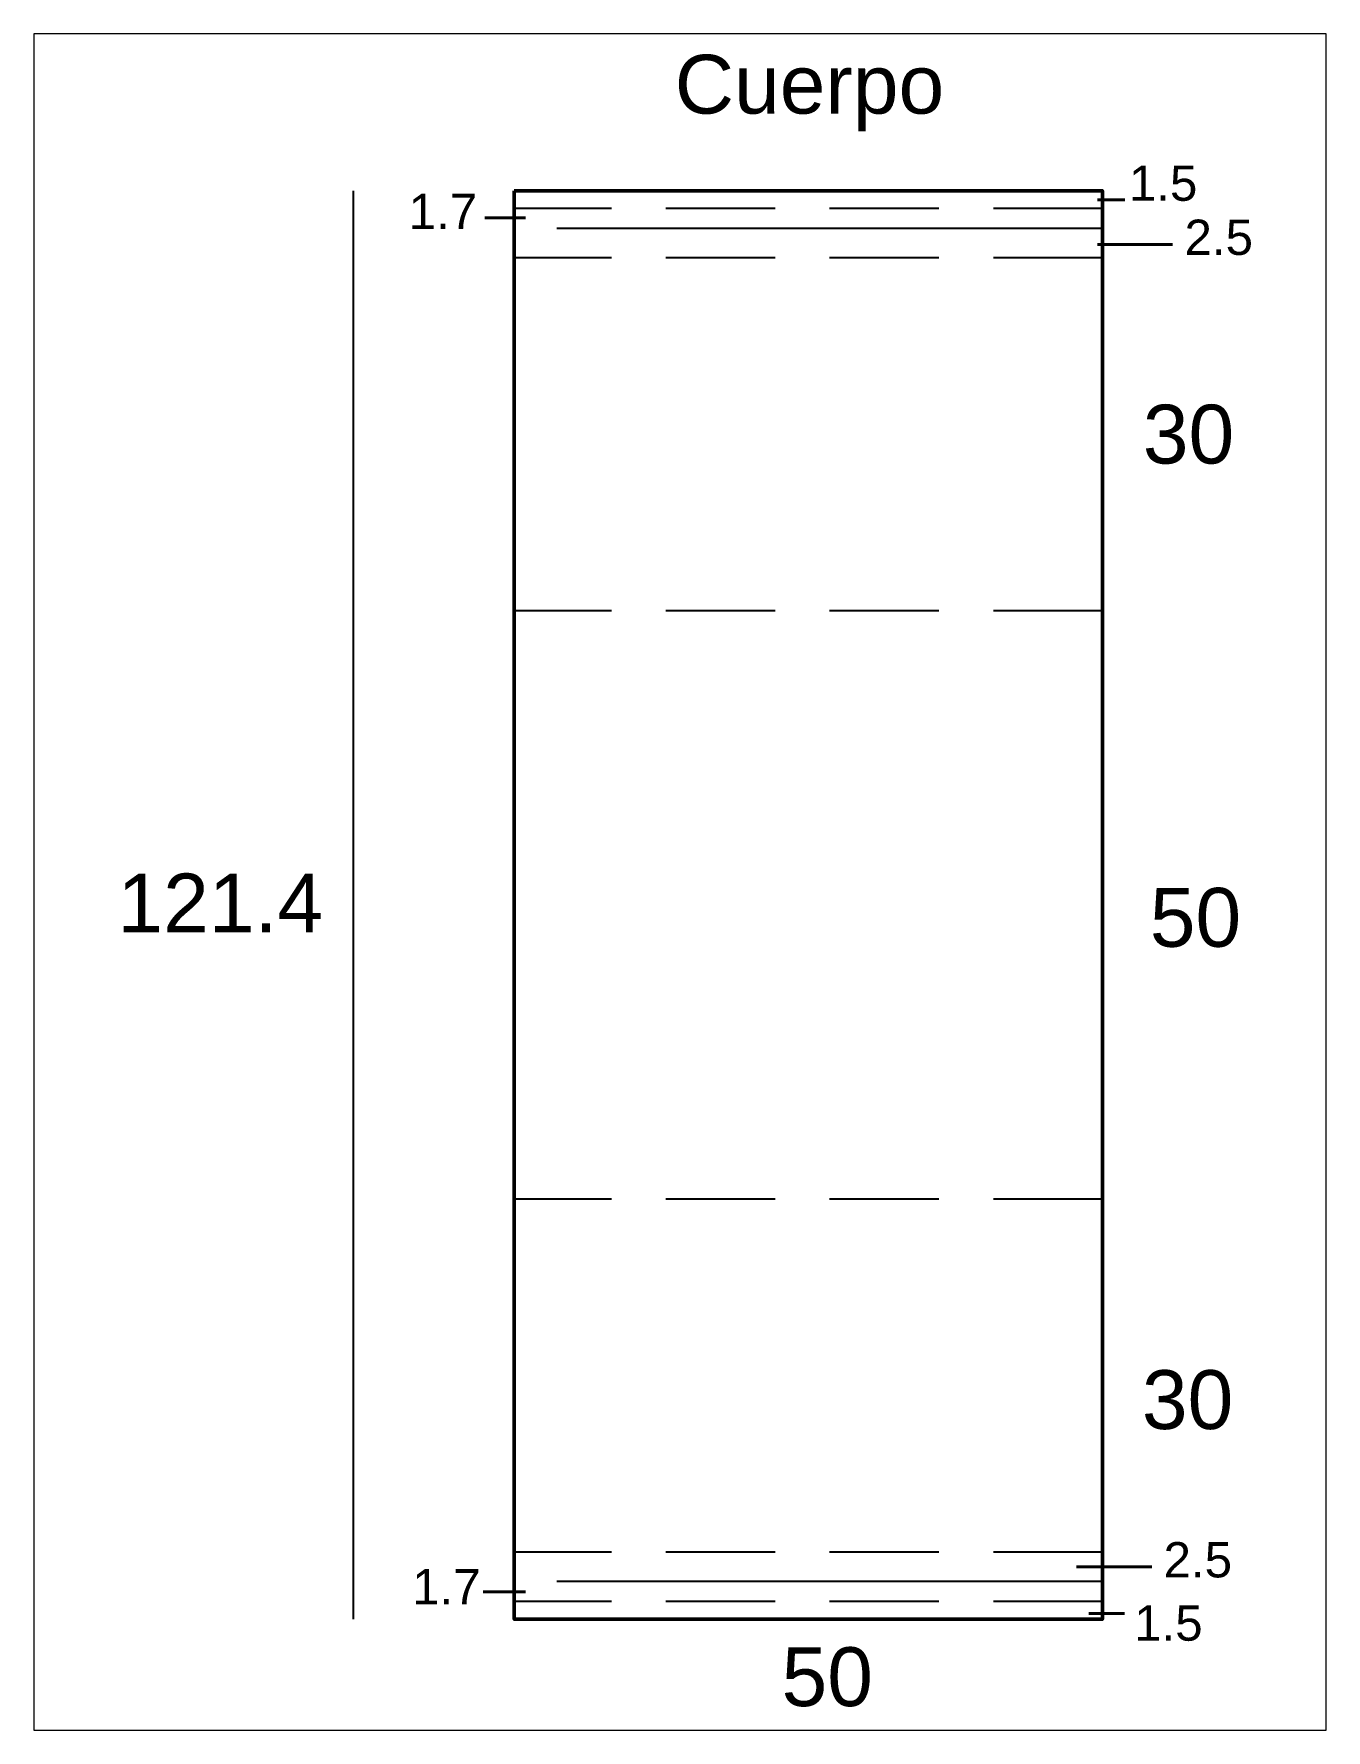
# Paper-space layout 'Layout1' of a CAD drawing. Header units: millimetres. Extents: x 0 to 203, y 0 to 267.
# The model-space entities are those that its viewports show. They can reach past a viewport. Long polylines and large blocks are cut down to what shows.
import ezdxf

# ---------------------------------------------------------------- set-up
doc = ezdxf.new("R2010")
doc.units = ezdxf.units.MM
doc.header["$LTSCALE"] = 0.25
doc.linetypes.add('CENTERX2', pattern=[101.6, 63.5, -12.7, 12.7, -12.7])
doc.linetypes.add('DASHED', pattern=[19.05, 12.7, -6.35])
doc.styles.get("Standard").update_dxf_attribs({"font": 'arial.ttf'})

msp = doc.modelspace()

# ---------------------------------------------------------------- linework, layer by layer
msp.add_line((833, 1977.5), (833, 763.5))
at = {"color": 3, "linetype": 'DASHED'}
for p, q in [((1470, 1962.5), (970, 1962.5)), ((1470, 1920.5), (970, 1920.5)), ((1470, 1620.5), (970, 1620.5)), ((1470, 1120.5), (970, 1120.5)), ((1470, 820.5), (970, 820.5)), ((1470, 778.5), (970, 778.5))]:
    msp.add_line(p, q, dxfattribs=at)
at = {"lineweight": 40}
for p, q in [((1465.7, 1969.7), (1489.1, 1969.7)), ((979.5, 1954.6), (944.9, 1954.6)), ((1465.7, 1932), (1529.6, 1932)), ((1448, 808), (1511.9, 808)), ((979.6, 786.8), (943.6, 786.8)), ((1458.3, 768.4), (1488.8, 768.4))]:
    msp.add_line(p, q, dxfattribs=at)
at = {"color": 6, "linetype": 'CENTERX2'}
for p, q in [((1470, 1945.5), (970, 1945.5)), ((1470, 795.5), (970, 795.5))]:
    msp.add_line(p, q, dxfattribs=at)
at = {"color": 150, "lineweight": 50}
msp.add_lwpolyline([(970, 1977.5), (970, 763.5), (1470, 763.5), (1470, 1977.5)], close=True, dxfattribs=at)

# ---------------------------------------------------------------- texts
at = {"attachment_point": 1}
for s, width, insert, char_height in [('Cuerpo', 594.374, (1106.4, 2093.1), 50), ('1.5', 23.064, (1492.4, 1999), 30), ('1.7', 37.154, (880.3, 1975), 30), ('2.5', 70.731, (1539.7, 1953), 30), ('30', 175.612, (1504.3, 1795.7), 50), ('121.4', 179.124, (632.7, 1397.2), 50), ('50', 442.725, (1510.2, 1385), 50), ('30', 175.612, (1503.5, 975.1), 50), ('2.5', 70.731, (1521.9, 829), 30), ('1.7', 21.542, (883.2, 806.1), 30), ('1.5', 23.064, (1496.9, 775.2), 30), ('50', 141.225, (1197.2, 739.6), 50)]:
    msp.add_mtext_dynamic_manual_height_columns(s, width=width, gutter_width=12.5, heights=[0], dxfattribs=dict(at, insert=insert, char_height=char_height))

psp = doc.layouts.get("Layout1")

# ---------------------------------------------------------------- viewports
at = {"layer": '0', "view_target_point": (2783.12, 2319.96)}
psp.add_viewport(center=(101.6, 133.35), size=(203.2, 266.7), view_center_point=(-1672.24, -929.92), view_height=1441.593, dxfattribs=at)

doc.saveas('drawing.dxf')
